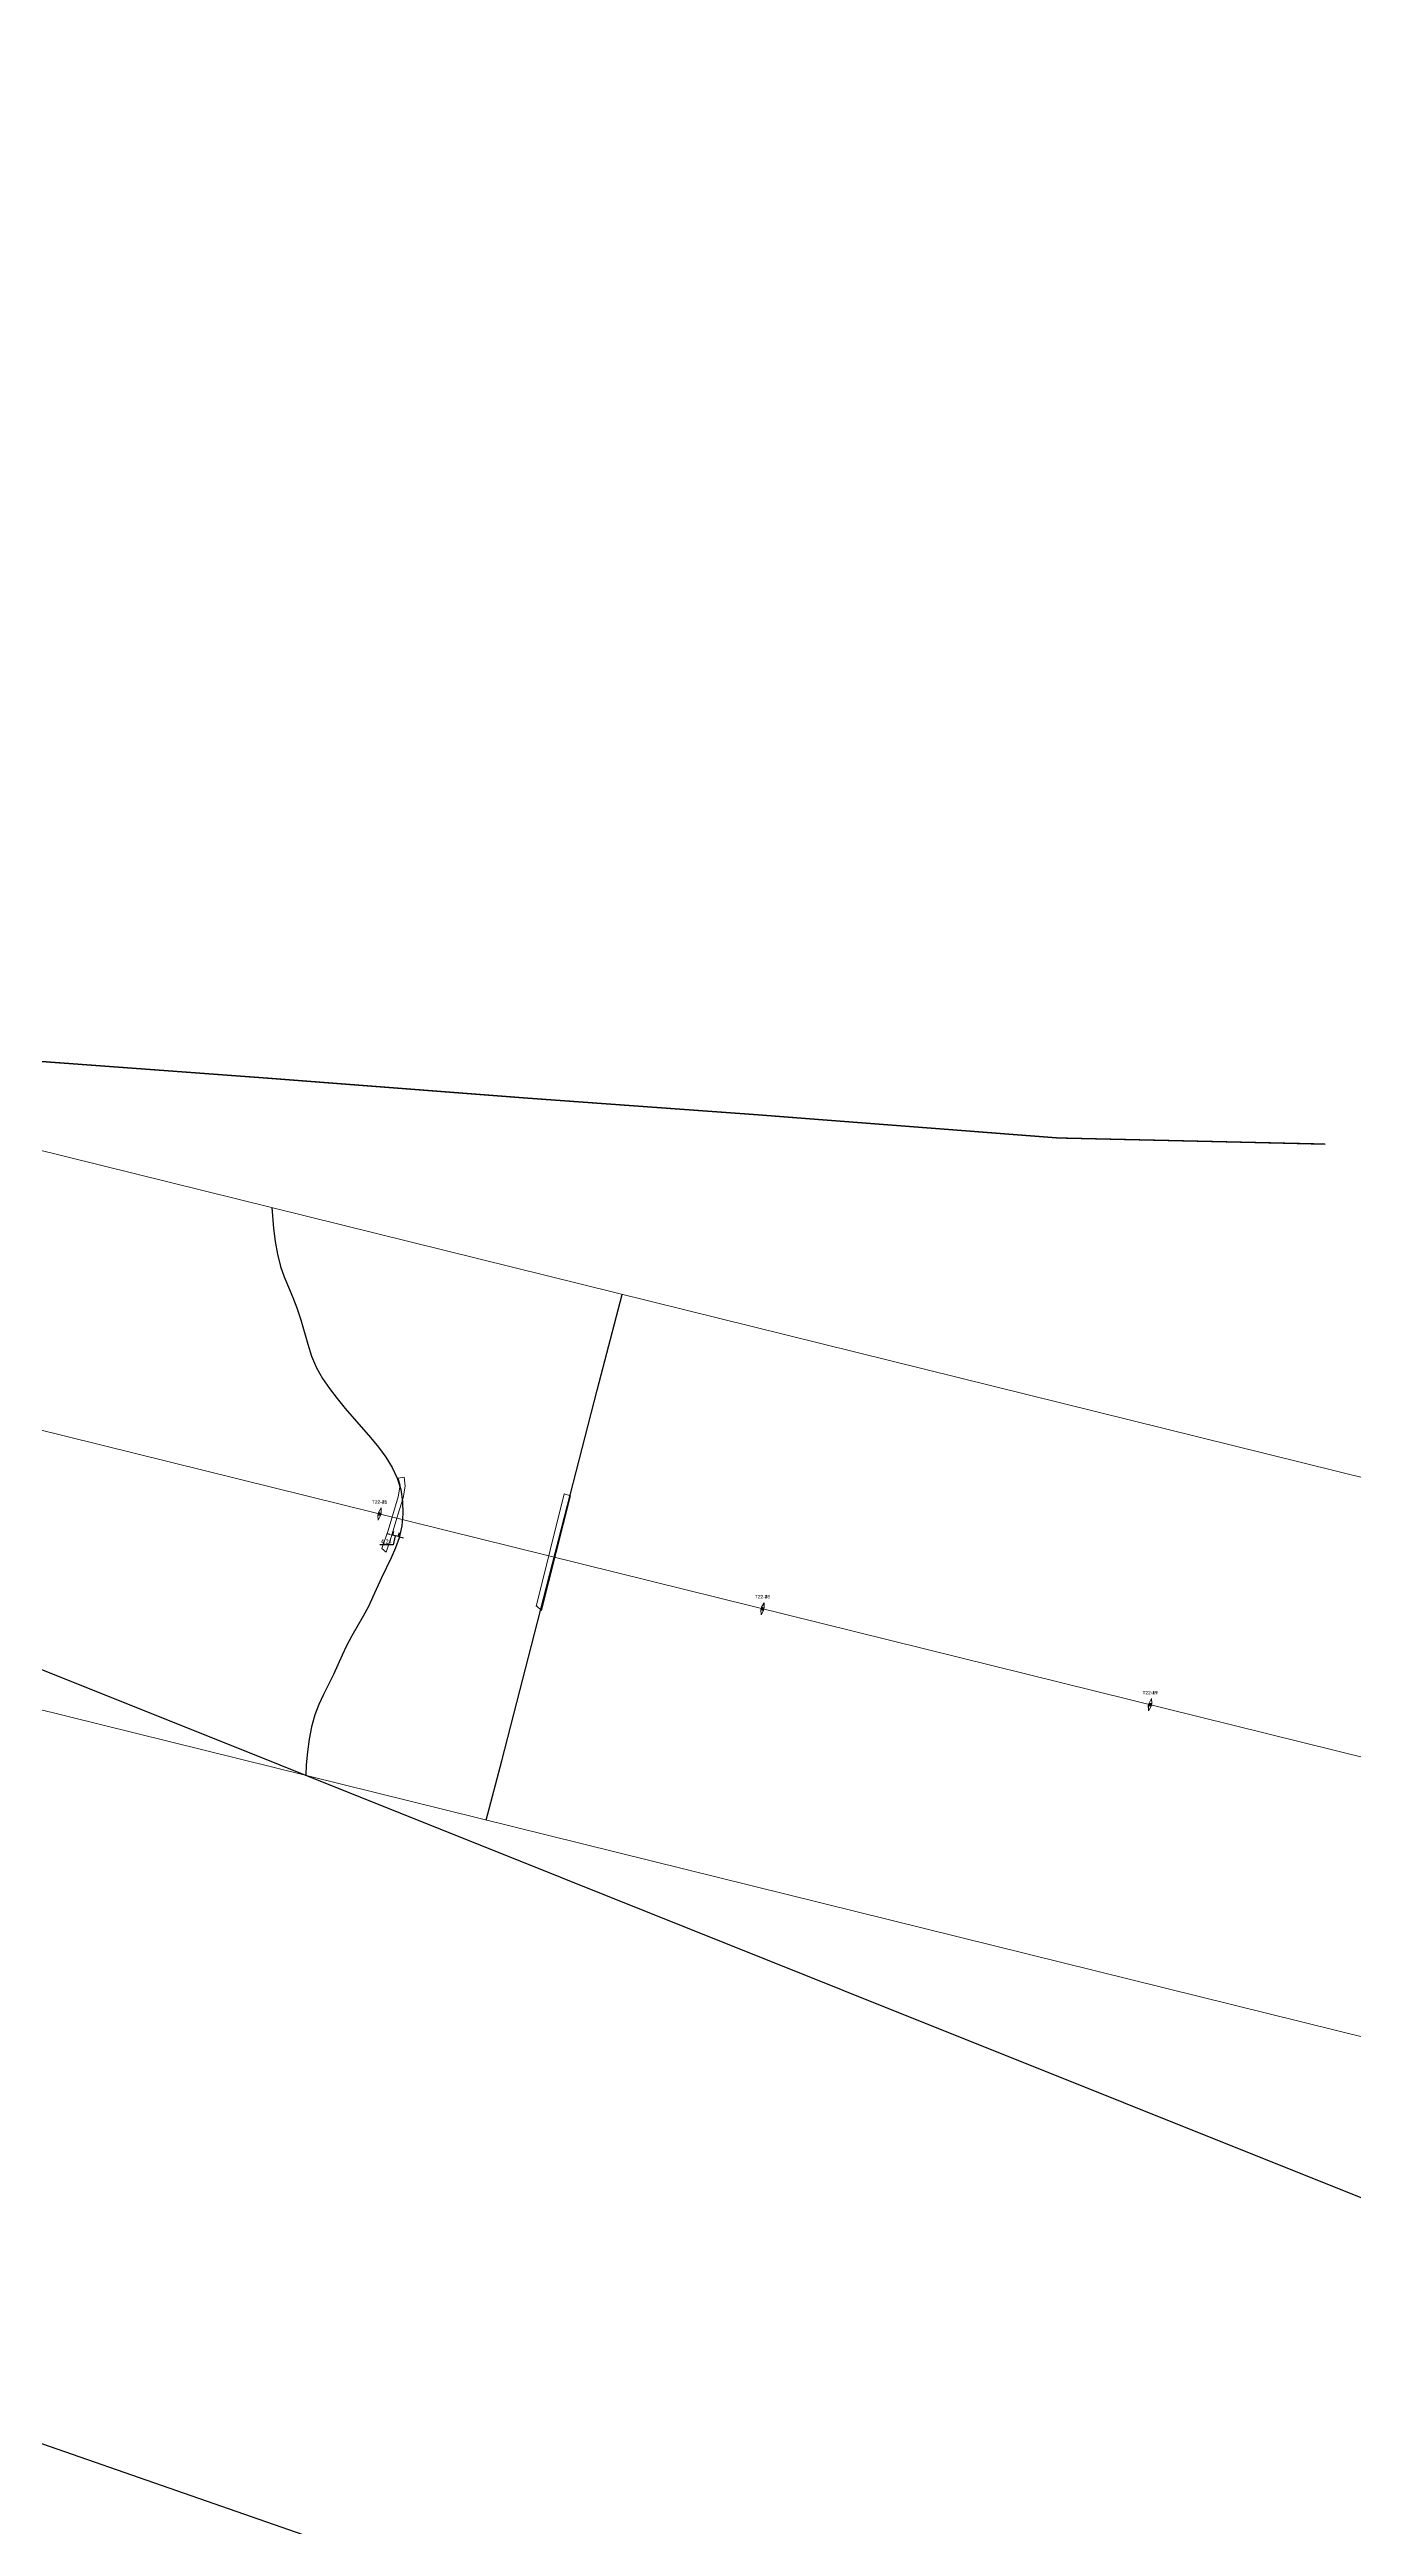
# Model space of a CAD drawing. Header units: metres. Extents: x -4 to 509425, y 7549 to 4732445.
# Drawn here: x 493442 to 494402, y 4716979 to 4718804 of the extents above; entities that cross this region are included whole.
import ezdxf

# ---------------------------------------------------------------- set-up
doc = ezdxf.new("R2010")
doc.units = ezdxf.units.M
doc.header["$LTSCALE"] = 0.01
doc.header["$MEASUREMENT"] = 0
doc.header["$PDMODE"] = 35
doc.header["$PDSIZE"] = -1.5
doc.layers.get('0').update_dxf_attribs({"lineweight": 0})
for name, color, linetype in [('-----caminos burgos', 2, 'Continuous'), ('_00_LE_BURGOS', 1, 'Continuous'), ('cauces CHE', 4, 'Continuous'), ('Cruces no definidos proyecto', 3, 'Continuous'), ('Lineas electricas aereas', 30, 'Continuous')]:
    doc.layers.add(name, color=color, linetype=linetype)
for name, color, linetype, lineweight in [('---contorno', 7, 'Continuous', 0), ('Apoyos__ptw_', 7, 'Continuous', 0), ('Cañada real vía verde camino o similar__ptw_', 32, 'Continuous', 0), ('Denominación apoyos__ptw_', 7, 'Continuous', 0), ('LEAR TRAMOS AEREOS', 2, 'Continuous', 0)]:
    doc.layers.add(name, color=color, linetype=linetype, lineweight=lineweight)
doc.styles.get("Standard").update_dxf_attribs({"font": 'arial.ttf'})
doc.dimstyles.new('SOLARIA', dxfattribs={"dimtxt": 3, "dimasz": 2, "dimexe": 0.25, "dimexo": 1, "dimgap": 1, "dimtad": 1, "dimtih": 1, "dimtoh": 1, "dimzin": 0, "dimdsep": 46, "dimtxsty": 'Standard', "dimcen": 0, "dimclrt": 256, "dimadec": 4, "dimazin": 0, "dimtfac": 1, "dimtofl": 0, "dimtmove": 1, "dimatfit": 2, "dimfxl": 3, "dimfxlon": 1, "dimtfillclr": 256, "dimtolj": 1, "dimtzin": 0, "dimarcsym": 0})

# ---------------------------------------------------------------- blocks, each defined once
blk = doc.blocks.new('*D48')
at = {"layer": '---contorno', "color": 0, "lineweight": -2, "transparency": 16777216}
for p, q in [((493694.8, 4717702.3), (493684.9, 4717702.3)), ((493692.4, 4717709.9), (493690.5, 4717710.4)), ((493695.1, 4717712.3), (493694.3, 4717709.2)), ((493698.5, 4717708.4), (493694.4, 4717709.4)), ((493696.4, 4717708.9), (493694.8, 4717702.3)), ((493699.2, 4717711.3), (493698.4, 4717708.2)), ((493700.4, 4717707.9), (493702.4, 4717707.4))]:
    blk.add_line(p, q, dxfattribs=at)
at = {"layer": '---contorno', "color": 0, "transparency": 16777216}
for points in [[(493692.5, 4717710.2), (493692.3, 4717709.6), (493694.4, 4717709.4)], [(493700.5, 4717708.2), (493700.3, 4717707.6), (493698.5, 4717708.4)]]:
    blk.add_solid(points, dxfattribs=at)
at = {"layer": 'Defpoints', "color": 0, "transparency": 16777216}
for p in [(493697.5, 4717721.9), (493701.6, 4717720.9), (493694.4, 4717709.4)]:
    blk.add_point(p, dxfattribs=at)
at = {"layer": '---contorno', "transparency": 16777216, "insert": (493689.8, 4717704.8), "char_height": 3, "attachment_point": 5}
blk.add_mtext('\\A1;4.24', dxfattribs=at)
blk = doc.blocks.new('veintidos')
at = {"layer": 'Apoyos__ptw_', "linetype": 'Continuous', "flags": 128}
for points in [[(493685.9, 4717729.5), (493684, 4717726.3), (493686, 4717725.8), (493683.6, 4717724.3), (493685.5, 4717723.9), (493683.7, 4717720.6), (493683.6, 4717724.3), (493684, 4717726.3), (493685.5, 4717723.9), (493686, 4717725.8)], [(493968, 4717659.7), (493966.2, 4717656.5), (493968.1, 4717656), (493965.7, 4717654.5), (493967.6, 4717654.1), (493965.8, 4717650.8), (493965.7, 4717654.5), (493966.2, 4717656.5), (493967.6, 4717654.1), (493968.1, 4717656)], [(494253.5, 4717589.1), (494251.6, 4717585.8), (494253.6, 4717585.4), (494251.1, 4717583.9), (494253.1, 4717583.4), (494251.2, 4717580.2), (494251.1, 4717583.9), (494251.6, 4717585.8), (494253.1, 4717583.4), (494253.6, 4717585.4)]]:
    blk.add_lwpolyline(points, close=True, dxfattribs=at)
at = {"layer": 'Cañada real vía verde camino o similar__ptw_', "linetype": 'Continuous', "flags": 128}
for points in [[(493686.6, 4717699.7), (493691.2, 4717713), (493695, 4717726.1), (493695, 4717726.1), (493698.5, 4717737.8), (493700, 4717746.4), (493698.6, 4717751.5), (493698.6, 4717751.5), (493698.6, 4717751.5), (493698.6, 4717751.5), (493698.6, 4717751.5), (493698.6, 4717751.5), (493698.6, 4717751.5), (493698.6, 4717751.5), (493698.6, 4717751.5), (493698.6, 4717751.5), (493698.6, 4717751.5), (493698.6, 4717751.5), (493698.6, 4717751.5), (493698.6, 4717751.5), (493698.6, 4717751.5), (493698.6, 4717751.5), (493698.6, 4717751.5), (493698.6, 4717751.5), (493698.6, 4717751.5), (493698.6, 4717751.5), (493698.6, 4717751.5), (493698.6, 4717751.5), (493698.6, 4717751.5), (493698.6, 4717751.5), (493698.6, 4717751.5), (493698.6, 4717751.5), (493698.6, 4717751.5), (493698.6, 4717751.5), (493698.6, 4717751.5), (493698.6, 4717751.5), (493698.6, 4717751.5), (493698.6, 4717751.5), (493698.6, 4717751.5), (493703, 4717752.3), (493703, 4717752.3), (493703, 4717752.3), (493703, 4717752.3), (493703, 4717752.3), (493703, 4717752.3), (493703, 4717752.3), (493703, 4717752.3), (493703, 4717752.3), (493703, 4717752.3), (493703, 4717752.3), (493703, 4717752.3), (493703, 4717752.3), (493703, 4717752.3), (493703, 4717752.3), (493703, 4717752.3), (493703, 4717752.3), (493703, 4717752.3), (493703, 4717752.3), (493703, 4717752.3), (493703, 4717752.3), (493703, 4717752.3), (493703, 4717752.3), (493703, 4717752.3), (493703, 4717752.3), (493703, 4717752.3), (493703, 4717752.3), (493703, 4717752.3), (493703, 4717752.3), (493703, 4717752.3), (493703, 4717752.3), (493703, 4717752.3), (493703.7, 4717745.5), (493703.7, 4717745.5), (493703.7, 4717745.5), (493703.7, 4717745.5), (493703.7, 4717745.5), (493703.7, 4717745.5), (493702.2, 4717737), (493702.2, 4717737), (493702.2, 4717737), (493699.6, 4717728.5), (493699.6, 4717728.5), (493696.7, 4717719.6), (493693.3, 4717708.1), (493693.3, 4717708.1), (493689.6, 4717696.9), (493689.6, 4717696.9), (493689.6, 4717696.9), (493689.6, 4717696.9), (493689.6, 4717696.9), (493689.6, 4717696.9), (493689.6, 4717696.9), (493689.6, 4717696.9), (493689.6, 4717696.9), (493689.6, 4717696.9), (493689.6, 4717696.9), (493689.6, 4717696.9), (493689.6, 4717696.9), (493689.6, 4717696.9), (493689.6, 4717696.9), (493689.6, 4717696.9), (493689.6, 4717696.9), (493689.6, 4717696.9), (493689.6, 4717696.9), (493689.6, 4717696.9), (493689.6, 4717696.9), (493689.6, 4717696.9), (493689.6, 4717696.9), (493689.6, 4717696.9), (493689.6, 4717696.9), (493689.6, 4717696.9), (493689.6, 4717696.9), (493689.6, 4717696.9), (493689.6, 4717696.9), (493689.6, 4717696.9), (493689.6, 4717696.9), (493689.6, 4717696.9), (493689.6, 4717696.9), (493689.6, 4717696.9), (493689.6, 4717696.9), (493689.6, 4717696.9), (493689.6, 4717696.9), (493689.6, 4717696.9), (493689.6, 4717696.9), (493689.6, 4717696.9), (493686.6, 4717699.7)], [(493686.6, 4717699.7), (493691.2, 4717713), (493695, 4717726.1), (493695, 4717726.1), (493698.5, 4717737.8), (493700, 4717746.4), (493698.6, 4717751.5), (493698.6, 4717751.5), (493698.6, 4717751.5), (493698.6, 4717751.5), (493698.6, 4717751.5), (493698.6, 4717751.5), (493698.6, 4717751.5), (493698.6, 4717751.5), (493698.6, 4717751.5), (493698.6, 4717751.5), (493698.6, 4717751.5), (493698.6, 4717751.5), (493698.6, 4717751.5), (493698.6, 4717751.5), (493698.6, 4717751.5), (493698.6, 4717751.5), (493698.6, 4717751.5), (493698.6, 4717751.5), (493698.6, 4717751.5), (493698.6, 4717751.5), (493698.6, 4717751.5), (493698.6, 4717751.5), (493698.6, 4717751.5), (493698.6, 4717751.5), (493698.6, 4717751.5), (493698.6, 4717751.5), (493698.6, 4717751.5), (493698.6, 4717751.5), (493698.6, 4717751.5), (493698.6, 4717751.5), (493698.6, 4717751.5), (493698.6, 4717751.5), (493698.6, 4717751.5), (493703, 4717752.3), (493703, 4717752.3), (493703, 4717752.3), (493703, 4717752.3), (493703, 4717752.3), (493703, 4717752.3), (493703, 4717752.3), (493703, 4717752.3), (493703, 4717752.3), (493703, 4717752.3), (493703, 4717752.3), (493703, 4717752.3), (493703, 4717752.3), (493703, 4717752.3), (493703, 4717752.3), (493703, 4717752.3), (493703, 4717752.3), (493703, 4717752.3), (493703, 4717752.3), (493703, 4717752.3), (493703, 4717752.3), (493703, 4717752.3), (493703, 4717752.3), (493703, 4717752.3), (493703, 4717752.3), (493703, 4717752.3), (493703, 4717752.3), (493703, 4717752.3), (493703, 4717752.3), (493703, 4717752.3), (493703, 4717752.3), (493703, 4717752.3), (493703.7, 4717745.5), (493703.7, 4717745.5), (493703.7, 4717745.5), (493703.7, 4717745.5), (493703.7, 4717745.5), (493703.7, 4717745.5), (493702.2, 4717737), (493702.2, 4717737), (493702.2, 4717737), (493699.6, 4717728.5), (493699.6, 4717728.5), (493696.7, 4717719.6), (493693.3, 4717708.1), (493693.3, 4717708.1), (493689.6, 4717696.9), (493689.6, 4717696.9), (493689.6, 4717696.9), (493689.6, 4717696.9), (493689.6, 4717696.9), (493689.6, 4717696.9), (493689.6, 4717696.9), (493689.6, 4717696.9), (493689.6, 4717696.9), (493689.6, 4717696.9), (493689.6, 4717696.9), (493689.6, 4717696.9), (493689.6, 4717696.9), (493689.6, 4717696.9), (493689.6, 4717696.9), (493689.6, 4717696.9), (493689.6, 4717696.9), (493689.6, 4717696.9), (493689.6, 4717696.9), (493689.6, 4717696.9), (493689.6, 4717696.9), (493689.6, 4717696.9), (493689.6, 4717696.9), (493689.6, 4717696.9), (493689.6, 4717696.9), (493689.6, 4717696.9), (493689.6, 4717696.9), (493689.6, 4717696.9), (493689.6, 4717696.9), (493689.6, 4717696.9), (493689.6, 4717696.9), (493689.6, 4717696.9), (493689.6, 4717696.9), (493689.6, 4717696.9), (493689.6, 4717696.9), (493689.6, 4717696.9), (493689.6, 4717696.9), (493689.6, 4717696.9), (493689.6, 4717696.9), (493689.6, 4717696.9), (493686.6, 4717699.7)], [(493800.2, 4717657), (493820.9, 4717739.9), (493825.4, 4717738.4), (493804, 4717654.1), (493800.5, 4717657.5), (493800.2, 4717657)], [(493800.2, 4717657), (493820.9, 4717739.9), (493825.4, 4717738.4), (493804, 4717654.1), (493800.5, 4717657.5), (493800.2, 4717657)]]:
    blk.add_lwpolyline(points, dxfattribs=at)
at = {"layer": 'Denominación apoyos__ptw_', "linetype": 'Continuous', "char_height": 2.5, "attachment_point": 8, "line_spacing_factor": 0.5}
for s, insert in [('T22-45', (493684.8, 4717732.7)), ('T22-46', (493966.9, 4717662.9)), ('T22-47', (494252.4, 4717592.2))]:
    blk.add_mtext(s, dxfattribs=dict(at, insert=insert))

msp = doc.modelspace()

# ---------------------------------------------------------------- linework, layer by layer
at = {"layer": '-----caminos burgos'}
msp.add_polyline3d([(493763.408, 4717499.572, 701.742), (493774.994, 4717543.282, 704.204), (493845.001, 4717816.284, 725.005), (493863.538, 4717886.859, 730.403)], dxfattribs=at)
at = {"color": 5}
msp.add_lwpolyline([(484900.497, 4718140.211), (490826.186, 4717645.711), (493296.683, 4718027.126), (496567.966, 4717217.654), (499084.795, 4718098.371), (500600.958, 4718460.832), (501582.427, 4719465.787), (501620.207, 4720722.559), (502019.92, 4720707.42), (501976.306, 4719296.597), (500827.332, 4718103.33), (496587.583, 4716800.735), (493278.454, 4717619.573), (490840.266, 4717243.146), (484895.504, 4717739.237)], dxfattribs=at)
at = {"layer": '_00_LE_BURGOS', "color": 2, "linetype": 'Continuous', "const_width": 1}
msp.add_lwpolyline([(489083.815, 4718381.479), (489529.328, 4718347.813), (489906.252, 4718317.609), (490082.443, 4718306.283), (490273.108, 4718292.439), (490500.269, 4718275.449), (490751.342, 4718257.201), (490969.064, 4718240.211), (491205.035, 4718223.221), (491439.118, 4718204.972), (491629.782, 4718190.5), (491809.698, 4718177.894), (492106.707, 4718156.246), (492436.62, 4718130.269), (492533.602, 4718122.476), (492673.015, 4718112.951), (492922.398, 4718095.632), (493169.184, 4718080.046), (493435.885, 4718058.398), (493600.409, 4718046.275), (493791.776, 4718031.555), (493961.705, 4718019.26), (494184.762, 4718002.073), (494381.256, 4717997.555)], dxfattribs=at)
msp.add_lwpolyline([(489083.815, 4718381.479), (489529.328, 4718347.813), (489906.252, 4718317.609), (490082.443, 4718306.283), (490273.108, 4718292.439), (490500.269, 4718275.449), (490751.342, 4718257.201), (490969.064, 4718240.211), (491205.035, 4718223.221), (491439.118, 4718204.972), (491629.782, 4718190.5), (491809.698, 4718177.894), (492106.707, 4718156.246), (492436.62, 4718130.269), (492533.602, 4718122.476), (492673.015, 4718112.951), (492922.398, 4718095.632), (493169.184, 4718080.046), (493435.885, 4718058.398), (493600.409, 4718046.275), (493791.776, 4718031.555), (493961.705, 4718019.26), (494184.762, 4718002.073), (494381.256, 4717997.555)], dxfattribs=at)
at = {"layer": 'Apoyos__ptw_', "color": 2, "linetype": 'Continuous', "flags": 128}
for points in [[(493683.675, 4717720.595), (493685.51, 4717723.85), (493683.569, 4717724.33), (493685.991, 4717725.791), (493684.049, 4717726.272), (493685.885, 4717729.526), (493685.991, 4717725.791), (493685.51, 4717723.85), (493684.049, 4717726.272), (493683.569, 4717724.33)], [(493965.8, 4717650.784), (493967.636, 4717654.038), (493965.694, 4717654.519), (493968.116, 4717655.98), (493966.175, 4717656.46), (493968.01, 4717659.715), (493968.116, 4717655.98), (493967.636, 4717654.038), (493966.175, 4717656.46), (493965.694, 4717654.519)], [(494251.262, 4717580.147), (494253.098, 4717583.401), (494251.156, 4717583.882), (494253.578, 4717585.343), (494251.637, 4717585.823), (494253.472, 4717589.077), (494253.578, 4717585.343), (494253.098, 4717583.401), (494251.637, 4717585.823), (494251.156, 4717583.882)]]:
    msp.add_lwpolyline(points, close=True, dxfattribs=at)
at = {"layer": 'cauces CHE'}
msp.add_lwpolyline([(493605.378, 4717950.741), (493606.729, 4717935.279), (493607.927, 4717925.77), (493609.579, 4717916.447), (493611.889, 4717907.396), (493614.59, 4717899.668), (493620.855, 4717884.563), (493623.829, 4717876.942), (493626.71, 4717868.116), (493631.864, 4717850.201), (493634.779, 4717841.376), (493638.382, 4717832.832), (493642.773, 4717824.969), (493647.913, 4717817.412), (493653.583, 4717810.071), (493659.6, 4717802.874), (493678.191, 4717781.548), (493684.059, 4717774.346), (493689.464, 4717766.999), (493694.172, 4717759.434), (493697.889, 4717751.565), (493700.426, 4717743.02), (493701.74, 4717734.203), (493701.968, 4717725.269), (493701.152, 4717716.361), (493699.234, 4717707.622), (493696.589, 4717700.123), (493693.328, 4717692.769), (493686.212, 4717678.105), (493679.883, 4717663.994), (493676.553, 4717656.988), (493672.655, 4717649.702), (493664.415, 4717635.316), (493660.523, 4717628.033), (493657.197, 4717621.028), (493650.841, 4717606.907), (493643.553, 4717592.171), (493640.089, 4717584.733), (493637.111, 4717577.096), (493634.635, 4717568.305), (493632.887, 4717559.214), (493631.676, 4717549.9), (493630.855, 4717540.423), (493630.405, 4717532.483)], dxfattribs=at)
at = {"layer": 'Cruces no definidos proyecto'}
for points in [[(493011.099, 4717780.666), (504279.564, 4713269.168)], [(491831.058, 4717598.482), (504279.564, 4713269.168)]]:
    msp.add_lwpolyline(points, dxfattribs=at)
at = {"layer": 'LEAR TRAMOS AEREOS'}
msp.add_lwpolyline([(481062.712, 4718241.102), (483591.469, 4718147.65), (483728.167, 4717871.383), (484898.001, 4717939.724), (490833.226, 4717444.429), (493287.568, 4717823.35), (496577.774, 4717009.194), (499139.875, 4717905.754), (500649.776, 4718244.084)], dxfattribs=at)
at = {"layer": 'Lineas electricas aereas'}
msp.add_polyline3d([(489083.815, 4718381.479, 708.3), (489529.328, 4718347.813, 715.4), (489906.252, 4718317.609, 689.3), (490082.443, 4718306.283, 700.3), (490273.108, 4718292.439, 717.2), (490500.269, 4718275.449, 728.6), (490751.342, 4718257.201, 739.5), (490969.064, 4718240.211, 741.6), (491205.035, 4718223.221, 742.1), (491439.118, 4718204.972, 734.7), (491629.782, 4718190.5, 718.2), (491809.698, 4718177.894, 698.2), (492106.707, 4718156.246, 679.3), (492436.62, 4718130.269, 691.8), (492533.602, 4718122.476, 699.3), (492673.015, 4718112.951, 701.8), (492922.398, 4718095.632, 713), (493169.184, 4718080.046, 720.4), (493435.885, 4718058.398, 730.6), (493600.409, 4718046.275, 724.1), (493791.776, 4718031.555, 729.8), (493961.705, 4718019.26, 739.7), (494184.762, 4718002.073, 730.4), (494381.256, 4717997.555, 726.471)], dxfattribs=at)

# ---------------------------------------------------------------- block references
msp.add_blockref('veintidos', (0, 0))

# ---------------------------------------------------------------- texts
at = {"layer": 'Denominación apoyos__ptw_', "color": 2, "linetype": 'Continuous', "char_height": 2.5, "attachment_point": 8, "line_spacing_factor": 0.5}
for s, insert in [('T22-21', (493684.78, 4717732.661)), ('T22-20', (493966.905, 4717662.849)), ('T22-19', (494252.367, 4717592.212))]:
    msp.add_mtext(s, dxfattribs=dict(at, insert=insert))

# ---------------------------------------------------------------- dimensions: what is measured, and where the dimension line sits
at = {"layer": '---contorno'}
dim = msp.add_aligned_dim(p1=(493701.569, 4717720.906), p2=(493697.454, 4717721.924), distance=12.884, dimstyle='SOLARIA', dxfattribs=at)
dim.commit()
dim.dimension.update_dxf_attribs({"geometry": '*D48', "text_midpoint": (493693.79, 4717704.838)})

doc.saveas('drawing.dxf')
